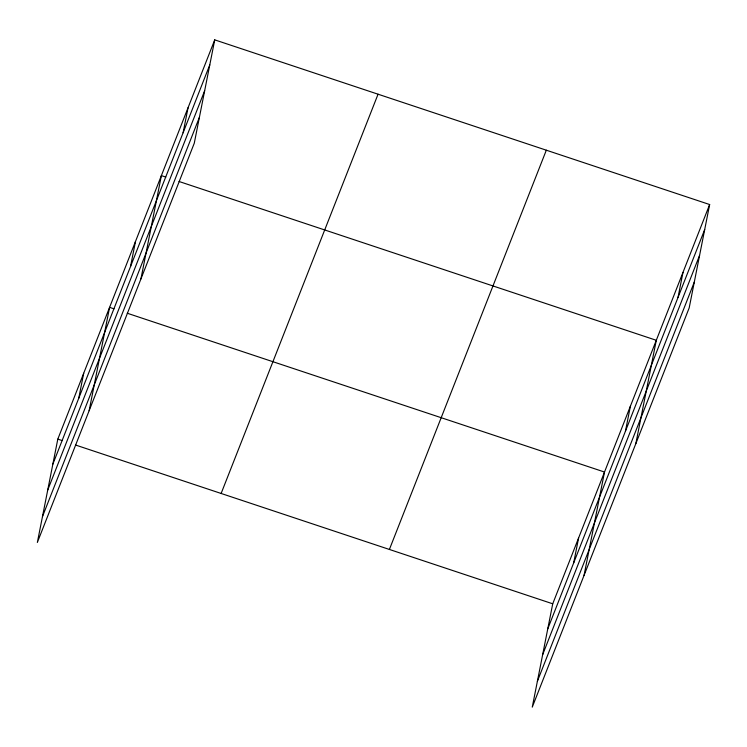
<?xml version="1.0" encoding="UTF-8"?>
<svg xmlns="http://www.w3.org/2000/svg" width="747" height="747" viewBox="0 0 747 747"><rect width="100%" height="100%" fill="white"/><g stroke="black" fill="none" stroke-linecap="round" stroke-linejoin="round"><path stroke-width="1.12" d="M214.734 39.862L57.808 439.124L37.35 542.462L194.276 143.2L214.734 39.862L709.65 204.538L689.192 307.876L532.266 707.138L552.724 603.8L709.65 204.538M78.743 398.282L83.701 373.248M89.136 410.71L109.594 307.362L114.011 308.838M130.529 266.52L135.487 241.486M140.922 278.948L161.38 175.61L165.797 177.076M183.099 132.77L188.057 107.736M573.659 562.958L578.617 537.924M584.051 575.386L604.51 472.039L127.251 313.236M625.444 431.196L630.403 406.163M635.837 443.625L656.296 340.287L179.037 181.484M678.015 297.446L682.973 272.412M52.85 464.158L209.776 64.896M47.743 490.004L204.659 90.732M42.467 516.625L199.393 117.363M221.131 493.468L378.057 94.206M389.402 549.456L546.328 150.194M547.766 628.834L704.692 229.572M542.649 654.68L699.575 255.409M537.382 681.301L694.308 282.039M57.808 439.124L62.225 440.59M75.466 444.997L552.724 603.8"/></g></svg>
